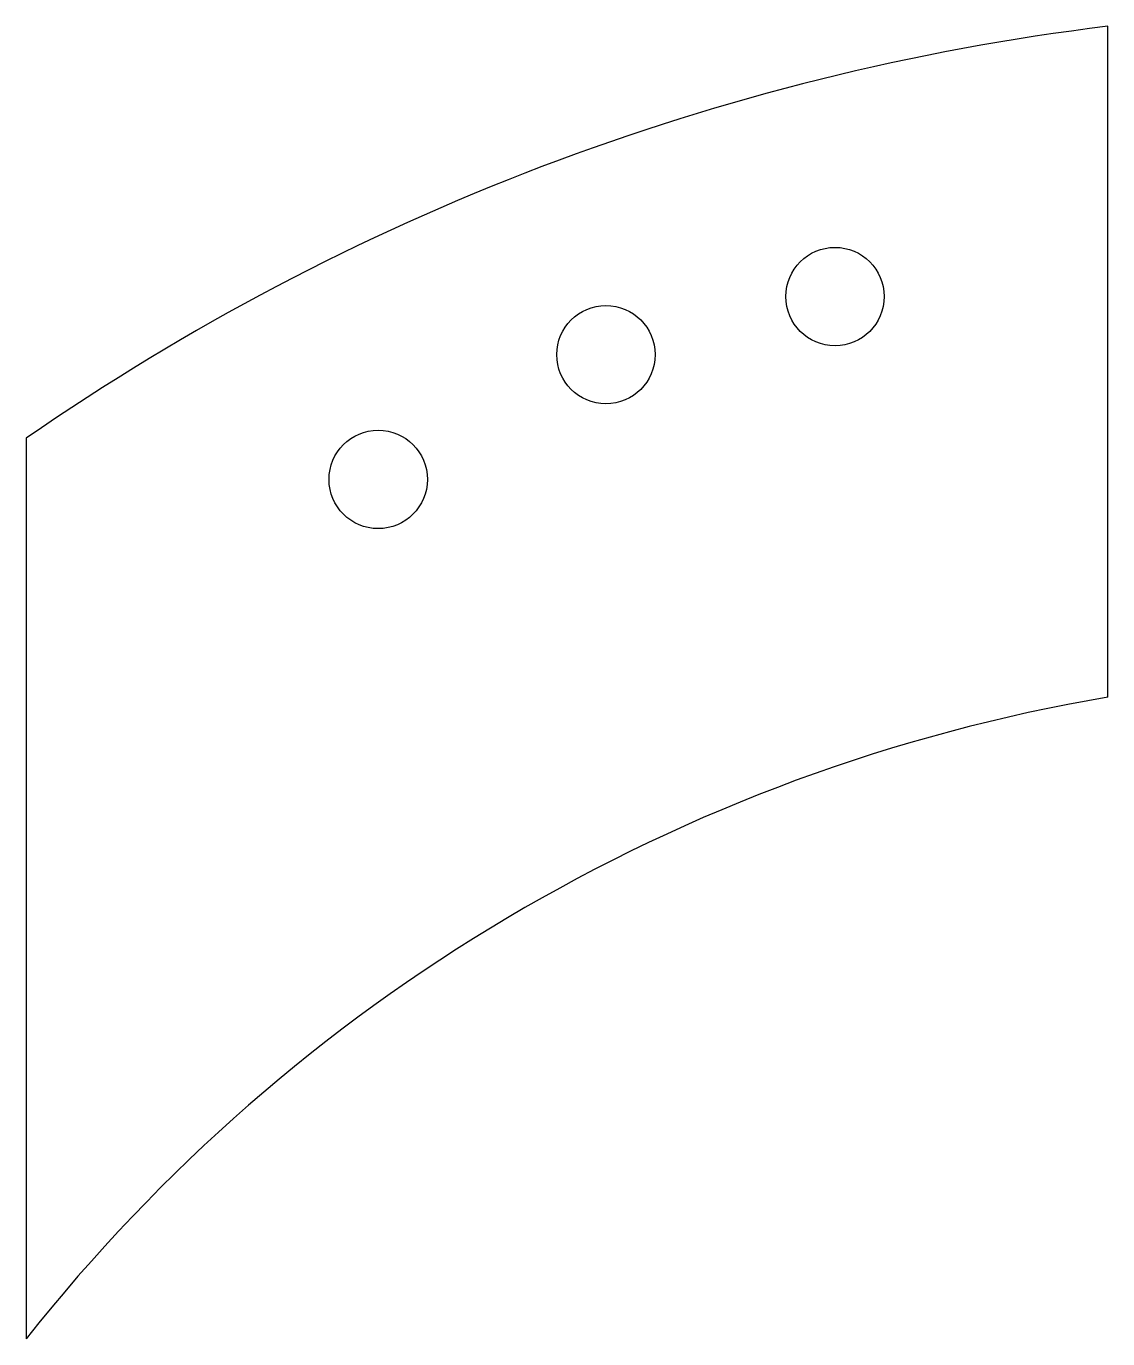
# Model space of a CAD drawing. Extents: x 6 to 226, y 4 to 271.
import ezdxf

# ---------------------------------------------------------------- set-up
doc = ezdxf.new("R2010")
doc.units = 0
doc.layers.get('0').update_dxf_attribs({"linetype": 'CONTINUOUS'})

msp = doc.modelspace()

# ---------------------------------------------------------------- linework, layer by layer
at = {"color": 7, "linetype": 'CONTINUOUS'}
for p, q in [((225.68, 134.22), (225.68, 270.62)), ((5.68, 186.85), (5.68, 3.77))]:
    msp.add_line(p, q, dxfattribs=at)
for centre in [(170.2, 215.66), (123.6, 203.85), (77.28, 178.48)]:
    msp.add_circle(centre, 10)
for radius, start, end in [(492, 97.0045, 124.6877), (357, 99.6752, 141.6568)]:
    msp.add_arc((285.68, -217.71), radius, start, end, dxfattribs=at)

doc.saveas('drawing.dxf')
